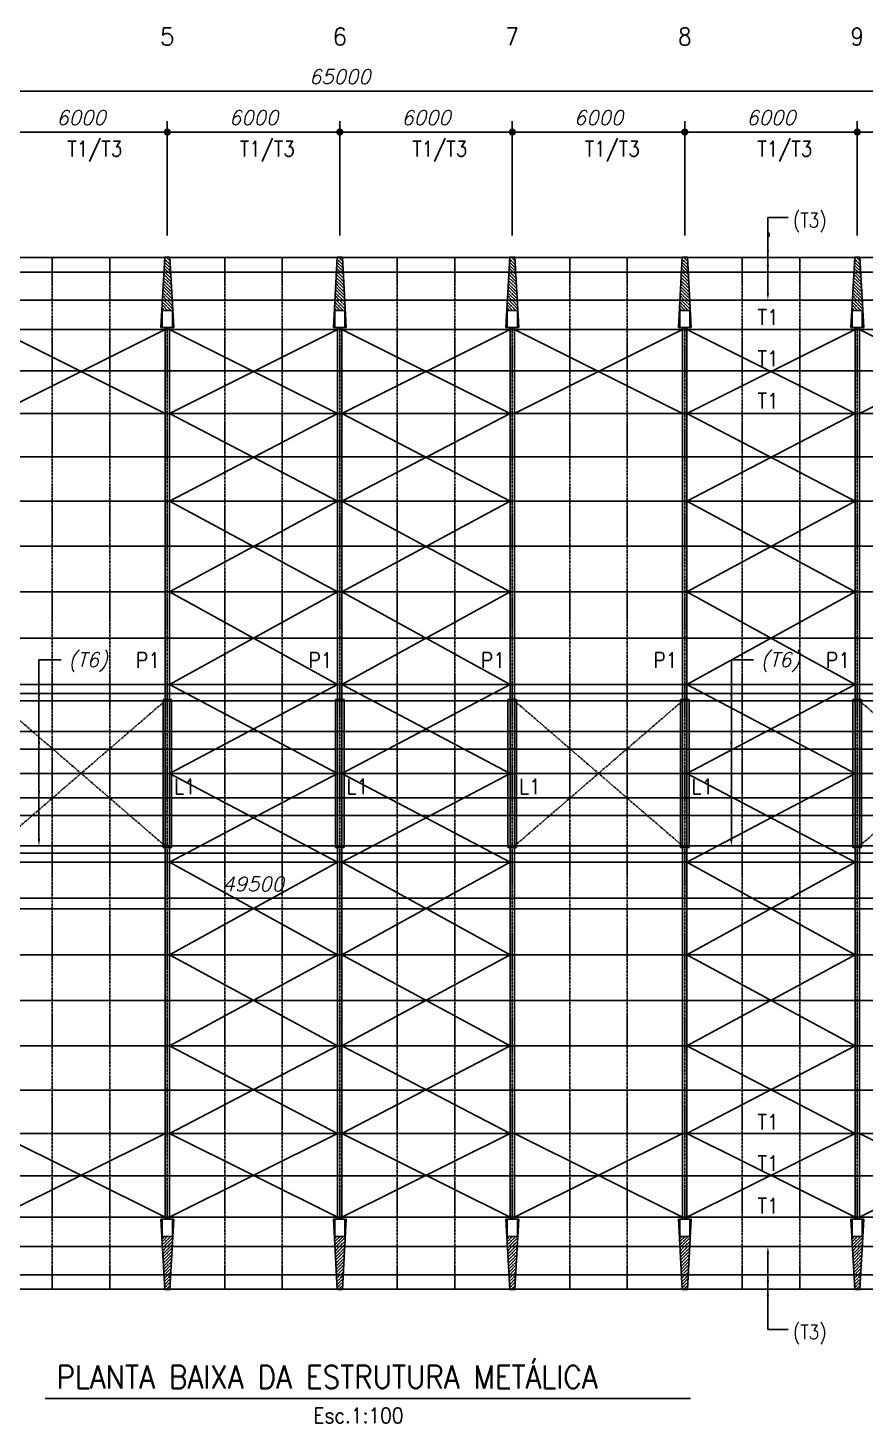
# Model space of a CAD drawing. Header units: millimetres. Extents: x -287396 to 401320, y -174247 to 142644.
# Drawn here: x 50884 to 80006, y 92398 to 140914 of the extents above; entities that cross this region are included whole.
import ezdxf
from ezdxf.enums import TextEntityAlignment as Align

# ---------------------------------------------------------------- set-up
doc = ezdxf.new("R2010")
doc.units = ezdxf.units.MM
doc.header["$LTSCALE"] = 2.5
doc.linetypes.add('CENTER', pattern=[50.8, 31.75, -6.35, 6.35, -6.35])
doc.linetypes.add('DASHED2', pattern=[9.525, 6.35, -3.175])
doc.layers.add('Estrutura Aço Porticos', color=7, linetype='Continuous')
doc.styles.add('ROMANS', font='romans', dxfattribs={"oblique": 15})
doc.dimstyles.new('Esc. 12.5', dxfattribs={"dimscale": 12.5, "dimtxt": 2.5, "dimasz": 2, "dimexe": 1, "dimexo": 2, "dimtad": 1, "dimdec": 0, "dimtxsty": 'ROMANS', "dimblk": 'DOTSMALL', "dimcen": 2.5, "dimdle": 1, "dimclrd": 2, "dimclre": 2, "dimadec": 0, "dimazin": 0, "dimtfac": 1, "dimtdec": 0, "dimtmove": 0, "dimatfit": 3, "dimldrblk": 'OPEN30', "dimfxl": 1, "dimarcsym": 0})
doc.dimstyles.new('ESC.250', dxfattribs={"dimscale": 250, "dimtxt": 2, "dimasz": 1, "dimexe": 1.5, "dimexo": 3, "dimgap": 1, "dimtad": 1, "dimdec": 0, "dimtxsty": 'ROMANS', "dimblk": 'DOT', "dimcen": 1, "dimclrd": 2, "dimclre": 2, "dimadec": 4, "dimazin": 0, "dimtfac": 1, "dimtdec": 0, "dimtmove": 0, "dimatfit": 3, "dimfxl": 1, "dimarcsym": 0})

# ---------------------------------------------------------------- blocks, each defined once
blk = doc.blocks.new('DOT')
at = {"color": 0, "linetype": 'ByBlock'}
blk.add_line((-0.5, 0), (-1, 0), dxfattribs=at)
at = {"color": 0, "linetype": 'ByBlock', "const_width": 0.5}
blk.add_lwpolyline([(-0.25, 0, 1), (0.25, 0, 1)], format="xyb", close=True, dxfattribs=at)
blk = doc.blocks.new('*D146')
at = {"color": 2, "lineweight": -2}
for p, q in [((49734, 133690), (49734, 137666)), ((55734, 133690), (55734, 137666)), ((49984, 137291), (55484, 137291))]:
    blk.add_line(p, q, dxfattribs=at)
at = {"layer": 'DEFPOINTS', "color": 0}
for p in [(55734, 137291), (49734, 132940), (55734, 132940)]:
    blk.add_point(p, dxfattribs=at)
at = {"color": 2, "lineweight": -2, "xscale": 250, "yscale": 250, "zscale": 250, "rotation": 180}
blk.add_blockref('DOT', (49734, 137291), dxfattribs=at)
at = {"color": 2, "lineweight": -2, "xscale": 250, "yscale": 250, "zscale": 250}
blk.add_blockref('DOT', (55734, 137291), dxfattribs=at)
at = {"color": 0, "insert": (52734, 137791), "char_height": 500, "attachment_point": 5, "style": 'ROMANS'}
blk.add_mtext('6000', dxfattribs=at)
blk = doc.blocks.new('_Dot')
at = {"color": 0, "linetype": 'ByBlock', "lineweight": -2}
blk.add_line((-0.5, 0), (-1, 0), dxfattribs=at)
at = {"color": 0, "linetype": 'ByBlock', "const_width": 0.5}
blk.add_lwpolyline([(-0.25, 0, 1), (0.25, 0, 1)], format="xyb", close=True, dxfattribs=at)
blk = doc.blocks.new('*D147')
at = {"color": 2, "lineweight": -2}
for p, q in [((55734, 133690), (55734, 137666)), ((61734, 133690), (61734, 137666)), ((55984, 137291), (61484, 137291))]:
    blk.add_line(p, q, dxfattribs=at)
at = {"layer": 'DEFPOINTS', "color": 0}
for p in [(61734, 137291), (55734, 132940), (61734, 132940)]:
    blk.add_point(p, dxfattribs=at)
at = {"color": 2, "lineweight": -2, "xscale": 250, "yscale": 250, "zscale": 250, "rotation": 180}
blk.add_blockref('DOT', (55734, 137291), dxfattribs=at)
at = {"color": 2, "lineweight": -2, "xscale": 250, "yscale": 250, "zscale": 250}
blk.add_blockref('DOT', (61734, 137291), dxfattribs=at)
at = {"color": 0, "insert": (58734, 137791), "char_height": 500, "attachment_point": 5, "style": 'ROMANS'}
blk.add_mtext('6000', dxfattribs=at)
blk = doc.blocks.new('*D148')
at = {"color": 2, "lineweight": -2}
for p, q in [((61734, 133690), (61734, 137666)), ((67734, 133690), (67734, 137666)), ((61984, 137291), (67484, 137291))]:
    blk.add_line(p, q, dxfattribs=at)
at = {"layer": 'DEFPOINTS', "color": 0}
for p in [(67734, 137291), (61734, 132940), (67734, 132940)]:
    blk.add_point(p, dxfattribs=at)
at = {"color": 2, "lineweight": -2, "xscale": 250, "yscale": 250, "zscale": 250, "rotation": 180}
blk.add_blockref('DOT', (61734, 137291), dxfattribs=at)
at = {"color": 2, "lineweight": -2, "xscale": 250, "yscale": 250, "zscale": 250}
blk.add_blockref('DOT', (67734, 137291), dxfattribs=at)
at = {"color": 0, "insert": (64734, 137791), "char_height": 500, "attachment_point": 5, "style": 'ROMANS'}
blk.add_mtext('6000', dxfattribs=at)
blk = doc.blocks.new('*D149')
at = {"color": 2, "lineweight": -2}
for p, q in [((67734, 133690), (67734, 137666)), ((73734, 133690), (73734, 137666)), ((67984, 137291), (73484, 137291))]:
    blk.add_line(p, q, dxfattribs=at)
at = {"layer": 'DEFPOINTS', "color": 0}
for p in [(73734, 137291), (67734, 132940), (73734, 132940)]:
    blk.add_point(p, dxfattribs=at)
at = {"color": 2, "lineweight": -2, "xscale": 250, "yscale": 250, "zscale": 250, "rotation": 180}
blk.add_blockref('DOT', (67734, 137291), dxfattribs=at)
at = {"color": 2, "lineweight": -2, "xscale": 250, "yscale": 250, "zscale": 250}
blk.add_blockref('DOT', (73734, 137291), dxfattribs=at)
at = {"color": 0, "insert": (70734, 137791), "char_height": 500, "attachment_point": 5, "style": 'ROMANS'}
blk.add_mtext('6000', dxfattribs=at)
blk = doc.blocks.new('*D150')
at = {"color": 2, "lineweight": -2}
for p, q in [((73734, 133690), (73734, 137666)), ((79734, 133690), (79734, 137666)), ((73984, 137291), (79484, 137291))]:
    blk.add_line(p, q, dxfattribs=at)
at = {"layer": 'DEFPOINTS', "color": 0}
for p in [(79734, 137291), (73734, 132940), (79734, 132940)]:
    blk.add_point(p, dxfattribs=at)
at = {"color": 2, "lineweight": -2, "xscale": 250, "yscale": 250, "zscale": 250, "rotation": 180}
blk.add_blockref('DOT', (73734, 137291), dxfattribs=at)
at = {"color": 2, "lineweight": -2, "xscale": 250, "yscale": 250, "zscale": 250}
blk.add_blockref('DOT', (79734, 137291), dxfattribs=at)
at = {"color": 0, "insert": (76734, 137791), "char_height": 500, "attachment_point": 5, "style": 'ROMANS'}
blk.add_mtext('6000', dxfattribs=at)
blk = doc.blocks.new('*D151')
at = {"color": 2, "lineweight": -2}
for p, q in [((79734, 133690), (79734, 137666)), ((85734, 133690), (85734, 137666)), ((79984, 137291), (85484, 137291))]:
    blk.add_line(p, q, dxfattribs=at)
at = {"layer": 'DEFPOINTS', "color": 0}
for p in [(85734, 137291), (79734, 132940), (85734, 132940)]:
    blk.add_point(p, dxfattribs=at)
at = {"color": 2, "lineweight": -2, "xscale": 250, "yscale": 250, "zscale": 250, "rotation": 180}
blk.add_blockref('DOT', (79734, 137291), dxfattribs=at)
at = {"color": 2, "lineweight": -2, "xscale": 250, "yscale": 250, "zscale": 250}
blk.add_blockref('DOT', (85734, 137291), dxfattribs=at)
at = {"color": 0, "insert": (82734, 137791), "char_height": 500, "attachment_point": 5, "style": 'ROMANS'}
blk.add_mtext('6000', dxfattribs=at)
blk = doc.blocks.new('*D154')
at = {"color": 2, "lineweight": -2}
for p, q in [((29234, 133678), (29234, 139091)), ((94234, 133690), (94234, 139091)), ((29484, 138716), (93984, 138716))]:
    blk.add_line(p, q, dxfattribs=at)
at = {"layer": 'DEFPOINTS', "color": 0}
for p in [(94234, 138716), (94234, 132940), (29234, 132928)]:
    blk.add_point(p, dxfattribs=at)
at = {"color": 2, "lineweight": -2, "xscale": 250, "yscale": 250, "zscale": 250, "rotation": 180}
blk.add_blockref('DOT', (29234, 138716), dxfattribs=at)
at = {"color": 2, "lineweight": -2, "xscale": 250, "yscale": 250, "zscale": 250}
blk.add_blockref('DOT', (94234, 138716), dxfattribs=at)
at = {"color": 0, "insert": (61734, 139216), "char_height": 500, "attachment_point": 5, "style": 'ROMANS'}
blk.add_mtext('65000', dxfattribs=at)
blk = doc.blocks.new('*D180')
at = {"color": 2, "lineweight": -2}
for p, q in [((37734, 111466), (37734, 110272)), ((87234, 111466), (87234, 110272)), ((37984, 110647), (86984, 110647))]:
    blk.add_line(p, q, dxfattribs=at)
at = {"layer": 'DEFPOINTS', "color": 0}
for p in [(37734, 112216), (87234, 112216), (87234, 110647)]:
    blk.add_point(p, dxfattribs=at)
at = {"color": 2, "lineweight": -2, "xscale": 250, "yscale": 250, "zscale": 250, "rotation": 180}
blk.add_blockref('DOT', (37734, 110647), dxfattribs=at)
at = {"color": 2, "lineweight": -2, "xscale": 250, "yscale": 250, "zscale": 250}
blk.add_blockref('DOT', (87234, 110647), dxfattribs=at)
at = {"color": 0, "insert": (58720, 111147), "char_height": 500, "attachment_point": 5, "style": 'ROMANS'}
blk.add_mtext('49500', dxfattribs=at)
blk = doc.blocks.new('_DotSmall')
at = {"color": 0, "linetype": 'ByBlock', "const_width": 0.5}
blk.add_lwpolyline([(-0.0625, 0, 1), (0.0625, 0, 1)], format="xyb", close=True, dxfattribs=at)
blk = doc.blocks.new('*D350')
at = {"color": 2, "lineweight": -2}
for p, q in [((76646, 133771), (76658, 133771)), ((76646, 133671), (76658, 133671)), ((76671, 133659), (76671, 133784))]:
    blk.add_line(p, q, dxfattribs=at)
at = {"layer": 'DEFPOINTS', "color": 0}
for p in [(76671, 133771), (76671, 133771), (76671, 133671)]:
    blk.add_point(p, dxfattribs=at)
at = {"color": 2, "lineweight": -2, "xscale": 25, "yscale": 25, "zscale": 25}
for p, rotation in [((76671, 133771), 90), ((76671, 133671), 270)]:
    blk.add_blockref('_DotSmall', p, dxfattribs=dict(at, rotation=rotation))
at = {"color": 0, "insert": (76647, 133721), "char_height": 31.2, "attachment_point": 5, "rotation": 90, "style": 'ROMANS'}
blk.add_mtext('72', dxfattribs=at)
blk = doc.blocks.new('_OPEN30')
at = {"color": 0, "linetype": 'ByBlock', "ltscale": 0.5}
for p, q in [((-1, 0.3), (0, 0)), ((0, 0), (-1, -0.3)), ((0, 0), (-1, 0))]:
    blk.add_line(p, q, dxfattribs=at)

msp = doc.modelspace()

# ---------------------------------------------------------------- hatches: boundary and pattern name
h = msp.add_hatch()
h.set_pattern_fill('ANSI35', color=6, scale=25, style=0)
h.set_pattern_definition([(315, (-184356.14, 194951.68), (-112.2532, -112.2532), []), (315, (-184243.89, 194951.68), (-112.2532, -112.2532), [198.4375, -39.6875, 0, -39.6875])])
h.paths.add_polyline_path([(55958.934, 130490.493), (55908.934, 130490.493), (55908.934, 131090.493), (55558.934, 131090.493), (55558.934, 130490.493), (55508.934, 130490.493), (55643.934, 132940.493), (55823.934, 132940.493)])
h = msp.add_hatch()
h.set_pattern_fill('ANSI35', color=6, scale=25, style=0)
h.set_pattern_definition([(315, (-178356.14, 194951.68), (-112.2532, -112.2532), []), (315, (-178243.89, 194951.68), (-112.2532, -112.2532), [198.4375, -39.6875, 0, -39.6875])])
h.paths.add_polyline_path([(61958.934, 130490.493), (61908.934, 130490.493), (61908.934, 131090.493), (61558.934, 131090.493), (61558.934, 130490.493), (61508.934, 130490.493), (61643.934, 132940.493), (61823.934, 132940.493)])
h = msp.add_hatch()
h.set_pattern_fill('ANSI35', color=6, scale=25, style=0)
h.set_pattern_definition([(315, (-172356.14, 194951.68), (-112.2532, -112.2532), []), (315, (-172243.89, 194951.68), (-112.2532, -112.2532), [198.4375, -39.6875, 0, -39.6875])])
h.paths.add_polyline_path([(67958.934, 130490.493), (67908.934, 130490.493), (67908.934, 131090.493), (67558.934, 131090.493), (67558.934, 130490.493), (67508.934, 130490.493), (67643.934, 132940.493), (67823.934, 132940.493)])
h = msp.add_hatch()
h.set_pattern_fill('ANSI35', color=6, scale=25, style=0)
h.set_pattern_definition([(315, (-166356.14, 194951.68), (-112.2532, -112.2532), []), (315, (-166243.89, 194951.68), (-112.2532, -112.2532), [198.4375, -39.6875, 0, -39.6875])])
h.paths.add_polyline_path([(73958.934, 130490.493), (73908.934, 130490.493), (73908.934, 131090.493), (73558.934, 131090.493), (73558.934, 130490.493), (73508.934, 130490.493), (73643.934, 132940.493), (73823.934, 132940.493)])
h = msp.add_hatch()
h.set_pattern_fill('ANSI35', color=6, scale=25, style=0)
h.set_pattern_definition([(315, (-160356.14, 194951.68), (-112.2532, -112.2532), []), (315, (-160243.89, 194951.68), (-112.2532, -112.2532), [198.4375, -39.6875, 0, -39.6875])])
h.paths.add_polyline_path([(79958.934, 130490.493), (79908.934, 130490.493), (79908.934, 131090.493), (79558.934, 131090.493), (79558.934, 130490.493), (79508.934, 130490.493), (79643.934, 132940.493), (79823.934, 132940.493)])
h = msp.add_hatch()
h.set_pattern_fill('ANSI35', color=6, scale=25, style=0)
h.set_pattern_definition([(45, (-184356.14, 35029.31), (-112.2532, 112.2532), []), (45, (-184243.89, 35029.31), (-112.2532, 112.2532), [198.4375, -39.6875, 0, -39.6875])])
h.paths.add_polyline_path([(55958.934, 99490.493), (55908.934, 99490.493), (55908.934, 98890.493), (55558.934, 98890.493), (55558.934, 99490.493), (55508.934, 99490.493), (55643.934, 97040.493), (55823.934, 97040.493)])
h = msp.add_hatch()
h.set_pattern_fill('ANSI35', color=6, scale=25, style=0)
h.set_pattern_definition([(45, (-178356.14, 35029.31), (-112.2532, 112.2532), []), (45, (-178243.89, 35029.31), (-112.2532, 112.2532), [198.4375, -39.6875, 0, -39.6875])])
h.paths.add_polyline_path([(61958.934, 99490.493), (61908.934, 99490.493), (61908.934, 98890.493), (61558.934, 98890.493), (61558.934, 99490.493), (61508.934, 99490.493), (61643.934, 97040.493), (61823.934, 97040.493)])
h = msp.add_hatch()
h.set_pattern_fill('ANSI35', color=6, scale=25, style=0)
h.set_pattern_definition([(45, (-172356.14, 35029.31), (-112.2532, 112.2532), []), (45, (-172243.89, 35029.31), (-112.2532, 112.2532), [198.4375, -39.6875, 0, -39.6875])])
h.paths.add_polyline_path([(67958.934, 99490.493), (67908.934, 99490.493), (67908.934, 98890.493), (67558.934, 98890.493), (67558.934, 99490.493), (67508.934, 99490.493), (67643.934, 97040.493), (67823.934, 97040.493)])
h = msp.add_hatch()
h.set_pattern_fill('ANSI35', color=6, scale=25, style=0)
h.set_pattern_definition([(45, (-166356.14, 35029.31), (-112.2532, 112.2532), []), (45, (-166243.89, 35029.31), (-112.2532, 112.2532), [198.4375, -39.6875, 0, -39.6875])])
h.paths.add_polyline_path([(73958.934, 99490.493), (73908.934, 99490.493), (73908.934, 98890.493), (73558.934, 98890.493), (73558.934, 99490.493), (73508.934, 99490.493), (73643.934, 97040.493), (73823.934, 97040.493)])
h = msp.add_hatch()
h.set_pattern_fill('ANSI35', color=6, scale=25, style=0)
h.set_pattern_definition([(45, (-160356.14, 35029.31), (-112.2532, 112.2532), []), (45, (-160243.89, 35029.31), (-112.2532, 112.2532), [198.4375, -39.6875, 0, -39.6875])])
h.paths.add_polyline_path([(79958.934, 99490.493), (79908.934, 99490.493), (79908.934, 98890.493), (79558.934, 98890.493), (79558.934, 99490.493), (79508.934, 99490.493), (79643.934, 97040.493), (79823.934, 97040.493)])

# ---------------------------------------------------------------- linework, layer by layer
at = {"color": 2}
for p, q in [((55643.934, 132940.493), (55508.934, 130490.493)), ((55823.934, 132940.493), (55958.934, 130490.493)), ((61643.934, 132940.493), (61508.934, 130490.493)), ((61823.934, 132940.493), (61958.934, 130490.493)), ((67643.934, 132940.493), (67508.934, 130490.493)), ((67823.934, 132940.493), (67958.934, 130490.493)), ((73643.934, 132940.493), (73508.934, 130490.493)), ((73823.934, 132940.493), (73958.934, 130490.493)), ((79643.934, 132940.493), (79508.934, 130490.493)), ((79823.934, 132940.493), (79958.934, 130490.493)), ((55658.934, 127510.168), (49808.934, 130421.519)), ((49808.934, 127510.168), (55658.934, 130421.519)), ((55808.934, 127510.168), (61658.934, 130421.519)), ((61658.934, 127510.168), (55808.934, 130421.519)), ((61808.934, 127510.168), (67658.934, 130421.519)), ((67658.934, 127510.168), (61808.934, 130421.519)), ((73658.934, 127510.168), (67808.934, 130421.519)), ((67808.934, 127510.168), (73658.934, 130421.519)), ((73808.934, 127510.168), (79658.934, 130421.519)), ((79658.934, 127510.168), (73808.934, 130421.519)), ((85658.934, 127510.168), (79808.934, 130421.519)), ((79808.934, 127510.168), (85658.934, 130421.519)), ((61658.934, 124459.689), (55808.934, 127510.168)), ((55808.934, 124459.689), (61658.934, 127510.168)), ((67658.934, 124459.689), (61808.934, 127510.168)), ((61808.934, 124459.689), (67658.934, 127510.168)), ((79658.934, 124459.689), (73808.934, 127510.168)), ((73808.934, 124459.689), (79658.934, 127510.168)), ((55808.934, 121304.446), (61658.934, 124459.689)), ((61658.934, 121304.446), (55808.934, 124459.689)), ((61808.934, 121304.446), (67658.934, 124459.689)), ((67658.934, 121304.446), (61808.934, 124459.689)), ((73808.934, 121304.446), (79658.934, 124459.689)), ((79658.934, 121304.446), (73808.934, 124459.689)), ((61658.934, 118079.346), (55808.934, 121304.446)), ((55808.934, 118079.346), (61658.934, 121304.446)), ((67658.934, 118079.346), (61808.934, 121304.446)), ((61808.934, 118079.346), (67658.934, 121304.446)), ((79658.934, 118079.346), (73808.934, 121304.446)), ((73808.934, 118079.346), (79658.934, 121304.446)), ((55808.934, 114990.493), (61658.934, 118079.346)), ((61658.934, 114990.493), (55808.934, 118079.346)), ((61808.934, 114990.493), (67658.934, 118079.346)), ((67658.934, 114990.493), (61808.934, 118079.346)), ((73808.934, 114990.493), (79658.934, 118079.346)), ((79658.934, 114990.493), (73808.934, 118079.346)), ((61658.934, 111901.64), (55808.934, 114990.493)), ((55808.934, 111901.64), (61658.934, 114990.493)), ((67658.934, 111901.64), (61808.934, 114990.493)), ((61808.934, 111901.64), (67658.934, 114990.493)), ((79658.934, 111901.64), (73808.934, 114990.493)), ((73808.934, 111901.64), (79658.934, 114990.493)), ((55808.934, 108676.541), (61658.934, 111901.64)), ((61658.934, 108676.541), (55808.934, 111901.64)), ((61808.934, 108676.541), (67658.934, 111901.64)), ((67658.934, 108676.541), (61808.934, 111901.64)), ((73808.934, 108676.541), (79658.934, 111901.64)), ((79658.934, 108676.541), (73808.934, 111901.64)), ((61658.934, 105521.297), (55808.934, 108676.541)), ((55808.934, 105521.297), (61658.934, 108676.541)), ((67658.934, 105521.297), (61808.934, 108676.541)), ((61808.934, 105521.297), (67658.934, 108676.541)), ((79658.934, 105521.297), (73808.934, 108676.541)), ((73808.934, 105521.297), (79658.934, 108676.541)), ((55808.934, 102470.818), (61658.934, 105521.297)), ((61658.934, 102470.818), (55808.934, 105521.297)), ((61808.934, 102470.818), (67658.934, 105521.297)), ((67658.934, 102470.818), (61808.934, 105521.297)), ((73808.934, 102470.818), (79658.934, 105521.297)), ((79658.934, 102470.818), (73808.934, 105521.297)), ((55658.934, 99559.468), (49808.934, 102470.818)), ((49808.934, 99559.468), (55658.934, 102470.818)), ((61658.934, 99559.468), (55808.934, 102470.818)), ((55808.934, 99559.468), (61658.934, 102470.818)), ((67658.934, 99559.468), (61808.934, 102470.818)), ((61808.934, 99559.468), (67658.934, 102470.818)), ((73658.934, 99559.468), (67808.934, 102470.818)), ((67808.934, 99559.468), (73658.934, 102470.818)), ((79658.934, 99559.468), (73808.934, 102470.818)), ((73808.934, 99559.468), (79658.934, 102470.818)), ((85658.934, 99559.468), (79808.934, 102470.818)), ((79808.934, 99559.468), (85658.934, 102470.818)), ((55643.934, 97040.493), (55508.934, 99490.493)), ((55823.934, 97040.493), (55958.934, 99490.493)), ((61643.934, 97040.493), (61508.934, 99490.493)), ((61823.934, 97040.493), (61958.934, 99490.493)), ((67643.934, 97040.493), (67508.934, 99490.493)), ((67823.934, 97040.493), (67958.934, 99490.493)), ((73643.934, 97040.493), (73508.934, 99490.493)), ((73823.934, 97040.493), (73958.934, 99490.493)), ((79643.934, 97040.493), (79508.934, 99490.493)), ((79823.934, 97040.493), (79958.934, 99490.493)), ((51489.24, 93249.88), (73936.691, 93249.88))]:
    msp.add_line(p, q, dxfattribs=at)
for p, q in [((55823.934, 132940.493), (55643.934, 132940.493)), ((61823.934, 132940.493), (61643.934, 132940.493)), ((67823.934, 132940.493), (67643.934, 132940.493)), ((73823.934, 132940.493), (73643.934, 132940.493)), ((79823.934, 132940.493), (79643.934, 132940.493)), ((55558.934, 130490.493), (55508.934, 130490.493)), ((55908.934, 130490.493), (55958.934, 130490.493)), ((61558.934, 130490.493), (61508.934, 130490.493)), ((61908.934, 130490.493), (61958.934, 130490.493)), ((67558.934, 130490.493), (67508.934, 130490.493)), ((67908.934, 130490.493), (67958.934, 130490.493)), ((73558.934, 130490.493), (73508.934, 130490.493)), ((73908.934, 130490.493), (73958.934, 130490.493)), ((79558.934, 130490.493), (79508.934, 130490.493)), ((79908.934, 130490.493), (79958.934, 130490.493)), ((55558.934, 99490.493), (55508.934, 99490.493)), ((55908.934, 99490.493), (55958.934, 99490.493)), ((61558.934, 99490.493), (61508.934, 99490.493)), ((61908.934, 99490.493), (61958.934, 99490.493)), ((67558.934, 99490.493), (67508.934, 99490.493)), ((67908.934, 99490.493), (67958.934, 99490.493)), ((73558.934, 99490.493), (73508.934, 99490.493)), ((73908.934, 99490.493), (73958.934, 99490.493)), ((79558.934, 99490.493), (79508.934, 99490.493)), ((79908.934, 99490.493), (79958.934, 99490.493)), ((55823.934, 97040.493), (55643.934, 97040.493)), ((61823.934, 97040.493), (61643.934, 97040.493)), ((67823.934, 97040.493), (67643.934, 97040.493)), ((73823.934, 97040.493), (73643.934, 97040.493)), ((79823.934, 97040.493), (79643.934, 97040.493))]:
    msp.add_line(p, q)
at = {"color": 7}
for p, q in [((94233.934, 132927.635), (29233.934, 132927.635)), ((94233.934, 132421.209), (29233.934, 132421.209)), ((94233.934, 131445.99), (29233.934, 131445.99)), ((94233.934, 130421.519), (29233.934, 130421.519)), ((94233.934, 128985.519), (29233.934, 128985.519)), ((94233.934, 127510.168), (29233.934, 127510.168)), ((94233.934, 126000.165), (29233.934, 126000.165)), ((94233.934, 124459.689), (29233.934, 124459.689)), ((94233.934, 122893.004), (29233.934, 122893.004)), ((94233.934, 121304.446), (29233.934, 121304.446)), ((94233.934, 119698.411), (29233.934, 119698.411)), ((94233.934, 118079.346), (29233.934, 118079.346)), ((94233.934, 116451.732), (29233.934, 116451.732)), ((94233.934, 114990.493), (29233.934, 114990.493)), ((94233.934, 113529.255), (29233.934, 113529.255)), ((94233.934, 111901.64), (29233.934, 111901.64)), ((94233.934, 110282.575), (29233.934, 110282.575)), ((94233.934, 108676.541), (29233.934, 108676.541)), ((94233.934, 107087.982), (29233.934, 107087.982)), ((94233.934, 105521.297), (29233.934, 105521.297)), ((94233.934, 103980.821), (29233.934, 103980.821)), ((94233.934, 102470.818), (29233.934, 102470.818)), ((94233.934, 100995.468), (29233.934, 100995.468)), ((94233.934, 99559.468), (29233.934, 99559.468)), ((94233.934, 98534.997), (29233.934, 98534.997)), ((94233.934, 97559.777), (29233.934, 97559.777)), ((94233.934, 97053.351), (29233.934, 97053.351))]:
    msp.add_line(p, q, dxfattribs=at)
at = {"color": 2, "linetype": 'CENTER'}
for p, q in [((51733.934, 132927.635), (51733.934, 97053.351)), ((53733.934, 132927.635), (53733.934, 97053.351)), ((57733.934, 132927.635), (57733.934, 97053.351)), ((59733.934, 132927.635), (59733.934, 97053.351)), ((63733.934, 132927.635), (63733.934, 97053.351)), ((65733.934, 132927.635), (65733.934, 97053.351)), ((69733.934, 132927.635), (69733.934, 97053.351)), ((71733.934, 132927.635), (71733.934, 97053.351)), ((75733.934, 132927.635), (75733.934, 97053.351)), ((77733.934, 132927.635), (77733.934, 97053.351)), ((55733.934, 130490.493), (55733.934, 99490.493)), ((61733.934, 130490.493), (61733.934, 99490.493)), ((67733.934, 130490.493), (67733.934, 99490.493)), ((73733.934, 130490.493), (73733.934, 99490.493)), ((79733.934, 130490.493), (79733.934, 99490.493)), ((49808.934, 112465.945), (55658.934, 117515.041)), ((49808.934, 117515.041), (55658.934, 112465.945)), ((67808.934, 112465.945), (73658.934, 117515.041)), ((67808.934, 117515.041), (73658.934, 112465.945)), ((79808.934, 112465.945), (85658.934, 117515.041)), ((79808.934, 117515.041), (85658.934, 112465.945))]:
    msp.add_line(p, q, dxfattribs=at)
at = {"color": 7, "linetype": 'Continuous'}
for p, q in [((55658.934, 130490.493), (55658.934, 99490.493)), ((55808.934, 130490.493), (55808.934, 99490.493)), ((61658.934, 130490.493), (61658.934, 99490.493)), ((61808.934, 130490.493), (61808.934, 99490.493)), ((67658.934, 130490.493), (67658.934, 99490.493)), ((67808.934, 130490.493), (67808.934, 99490.493)), ((73658.934, 130490.493), (73658.934, 99490.493)), ((73808.934, 130490.493), (73808.934, 99490.493)), ((79658.934, 130490.493), (79658.934, 99490.493)), ((79808.934, 130490.493), (79808.934, 99490.493))]:
    msp.add_line(p, q, dxfattribs=at)
at = {"color": 6, "linetype": 'DASHED2'}
for p, q in [((87233.934, 117765.041), (36233.934, 117765.041)), ((87233.934, 112215.945), (36233.934, 112215.945))]:
    msp.add_line(p, q, dxfattribs=at)
at = {"color": 3}
for p, q in [((87233.934, 117515.041), (36233.934, 117515.041)), ((87233.934, 115836.697), (36233.934, 115836.697)), ((87233.934, 114144.289), (36233.934, 114144.289)), ((87233.934, 112465.945), (36233.934, 112465.945))]:
    msp.add_line(p, q, dxfattribs=at)
at = {"color": 4, "linetype": 'Continuous'}
for p, q in [((55583.934, 117565.041), (55583.934, 112415.945)), ((55883.934, 117565.041), (55583.934, 117565.041)), ((55883.934, 117565.041), (55883.934, 112415.945)), ((61583.934, 117565.041), (61583.934, 112415.945)), ((61883.934, 117565.041), (61583.934, 117565.041)), ((61883.934, 117565.041), (61883.934, 112415.945)), ((67583.934, 117565.041), (67583.934, 112415.945)), ((67883.934, 117565.041), (67583.934, 117565.041)), ((67883.934, 117565.041), (67883.934, 112415.945)), ((73583.934, 117565.041), (73583.934, 112415.945)), ((73883.934, 117565.041), (73583.934, 117565.041)), ((73883.934, 117565.041), (73883.934, 112415.945)), ((79583.934, 117565.041), (79583.934, 112415.945)), ((79883.934, 117565.041), (79583.934, 117565.041)), ((79883.934, 117565.041), (79883.934, 112415.945)), ((55583.934, 112415.945), (55883.934, 112415.945)), ((61583.934, 112415.945), (61883.934, 112415.945)), ((67583.934, 112415.945), (67883.934, 112415.945)), ((73583.934, 112415.945), (73883.934, 112415.945)), ((79583.934, 112415.945), (79883.934, 112415.945))]:
    msp.add_line(p, q, dxfattribs=at)
at = {"color": 2}
for points in [[(76623.28, 131695.99), (76623.28, 134322.833), (77326.138, 134322.833)], [(51269.482, 112715.945), (51269.482, 118941.978), (52038.853, 118941.978)], [(75352.824, 112715.945), (75352.824, 118941.978), (76122.195, 118941.978)], [(76623.28, 98284.997), (76623.28, 95658.154), (77326.138, 95658.154)]]:
    msp.add_lwpolyline(points, dxfattribs=at)
for points in [[(55558.934, 131090.493), (55908.934, 131090.493), (55908.934, 130490.493), (55558.934, 130490.493)], [(61558.934, 131090.493), (61908.934, 131090.493), (61908.934, 130490.493), (61558.934, 130490.493)], [(67558.934, 131090.493), (67908.934, 131090.493), (67908.934, 130490.493), (67558.934, 130490.493)], [(73558.934, 131090.493), (73908.934, 131090.493), (73908.934, 130490.493), (73558.934, 130490.493)], [(79558.934, 131090.493), (79908.934, 131090.493), (79908.934, 130490.493), (79558.934, 130490.493)], [(55558.934, 98890.493), (55908.934, 98890.493), (55908.934, 99490.493), (55558.934, 99490.493)], [(61558.934, 98890.493), (61908.934, 98890.493), (61908.934, 99490.493), (61558.934, 99490.493)], [(67558.934, 98890.493), (67908.934, 98890.493), (67908.934, 99490.493), (67558.934, 99490.493)], [(73558.934, 98890.493), (73908.934, 98890.493), (73908.934, 99490.493), (73558.934, 99490.493)], [(79558.934, 98890.493), (79908.934, 98890.493), (79908.934, 99490.493), (79558.934, 99490.493)]]:
    msp.add_lwpolyline(points, close=True)
for points in [[(76664.947, 133177.635), (76623.28, 132927.635), (76581.613, 133177.635)], [(76664.947, 132671.209), (76623.28, 132421.209), (76581.613, 132671.209)], [(76664.947, 131695.99), (76623.28, 131445.99), (76581.613, 131695.99)], [(51311.149, 117765.041), (51269.482, 117515.041), (51227.815, 117765.041)], [(75394.491, 117765.041), (75352.824, 117515.041), (75311.157, 117765.041)], [(51311.149, 116078.962), (51269.482, 115828.962), (51227.815, 116078.962)], [(75394.491, 116078.962), (75352.824, 115828.962), (75311.157, 116078.962)], [(51311.149, 114394.289), (51269.482, 114144.289), (51227.815, 114394.289)], [(75394.491, 114394.289), (75352.824, 114144.289), (75311.157, 114394.289)], [(51311.149, 112715.945), (51269.482, 112465.945), (51227.815, 112715.945)], [(75394.491, 112715.945), (75352.824, 112465.945), (75311.157, 112715.945)], [(76664.947, 98284.997), (76623.28, 98534.997), (76581.613, 98284.997)], [(76664.947, 97309.777), (76623.28, 97559.777), (76581.613, 97309.777)], [(76664.947, 96803.351), (76623.28, 97053.351), (76581.613, 96803.351)]]:
    msp.add_solid(points, dxfattribs=at)

# ---------------------------------------------------------------- texts
at = {"style": 'ROMANS', "width": 0.9}
for s, height, p in [('T1/T3', 527.9999, (52256.289, 136447.518)), ('T1/T3', 527.9999, (58256.289, 136447.518)), ('T1/T3', 527.9999, (64256.289, 136447.518)), ('T1/T3', 527.9999, (70256.289, 136447.518)), ('T1/T3', 527.9999, (76256.289, 136447.518)), ('T1', 527.9999, (76267.47, 130592.306)), ('T1', 527.9999, (76267.47, 129156.306)), ('T1', 527.9999, (76267.47, 127680.955)), ('P1', 527.9999, (54643.738, 118663.087)), ('P1', 527.9999, (60643.738, 118663.087)), ('P1', 527.9999, (66643.738, 118663.087)), ('P1', 527.9999, (72643.738, 118663.087)), ('P1', 527.9999, (78643.738, 118663.087)), ('L1', 527.9999, (55970.625, 114272.325)), ('L1', 527.9999, (61970.625, 114272.325)), ('L1', 527.9999, (67970.625, 114272.325)), ('L1', 527.9999, (73970.625, 114272.325)), ('T1', 527.9999, (76267.47, 102602.254)), ('T1', 527.9999, (76267.47, 101166.255)), ('T1', 527.9999, (76267.47, 99690.904)), ('PLANTA BAIXA DA ESTRUTURA METÁLICA', 791.99992, (51883.132, 93604.64)), ('Esc.1:100', 527.9999, (60813.798, 92398.467))]:
    msp.add_text(s, height=height, dxfattribs=at).set_placement(p)
at = {"color": 7, "style": 'ROMANS', "width": 0.85}
for p in [(77495.185, 133977.595), (77495.185, 95312.916)]:
    msp.add_text('(T3)', height=500, dxfattribs=at).set_placement(p)
at = {"color": 7, "char_height": 500, "attachment_point": 1, "style": 'ROMANS'}
for insert in [(52288.853, 119191.978), (76372.195, 119191.978)]:
    msp.add_mtext('(T6)', dxfattribs=dict(at, insert=insert))
at = {"layer": 'Estrutura Aço Porticos', "style": 'ROMANS'}
for s, p in [('5', (55733.934, 140613.673)), ('6', (61733.934, 140613.673))]:
    msp.add_text(s, height=600, dxfattribs=at).set_placement(p, align=Align.MIDDLE_CENTER)
at = {"layer": 'Estrutura Aço Porticos', "style": 'ROMANS', "width": 0.9}
for s, p in [('7', (67733.934, 140613.673)), ('8', (73733.934, 140613.673)), ('9', (79733.934, 140613.673))]:
    msp.add_text(s, height=600, dxfattribs=at).set_placement(p, align=Align.MIDDLE_CENTER)

# ---------------------------------------------------------------- dimensions: what is measured, and where the dimension line sits
at = {"color": 7}
dim = msp.add_linear_dim(base=(94233.934, 138716.226), p1=(29233.934, 132927.635), p2=(94233.934, 132940.493), dimstyle='ESC.250', dxfattribs=at)
dim.commit()
dim.dimension.update_dxf_attribs({"geometry": '*D154', "text_midpoint": (61733.934, 139216.226)})
for base, p1, p2, picture, middle in [((55733.934, 137291.009), (49733.934, 132940.493), (55733.934, 132940.493), '*D146', (52733.934, 137791.009)), ((61733.934, 137291.009), (55733.934, 132940.493), (61733.934, 132940.493), '*D147', (58733.934, 137791.009)), ((67733.934, 137291.009), (61733.934, 132940.493), (67733.934, 132940.493), '*D148', (64733.934, 137791.009)), ((73733.934, 137291.009), (67733.934, 132940.493), (73733.934, 132940.493), '*D149', (70733.934, 137791.009)), ((79733.934, 137291.009), (73733.934, 132940.493), (79733.934, 132940.493), '*D150', (76733.934, 137791.009)), ((85733.934, 137291.009), (79733.934, 132940.493), (85733.934, 132940.493), '*D151', (82733.934, 137791.009))]:
    dim = msp.add_linear_dim(base=base, p1=p1, p2=p2, dimstyle='ESC.250', override={"dimtmove": 1}, dxfattribs=at)
    dim.commit()
    dim.dimension.update_dxf_attribs({"geometry": picture, "text_midpoint": middle})
dim = msp.add_linear_dim(base=(76670.566, 133771.104), p1=(76670.566, 133671.104), p2=(76670.566, 133771.104), angle=90, text='72', dimstyle='Esc. 12.5', override={"dimtmove": 1})
dim.commit()
dim.dimension.update_dxf_attribs({"geometry": '*D350', "text_midpoint": (76647.129, 133721.104)})
dim = msp.add_linear_dim(base=(87233.934, 110646.77), p1=(37733.934, 112215.945), p2=(87233.934, 112215.945), dimstyle='ESC.250', override={"dimtmove": 1}, dxfattribs=at)
dim.commit()
dim.dimension.update_dxf_attribs({"geometry": '*D180', "text_midpoint": (58720.073, 110646.77), "dimtype": 160})

doc.saveas('drawing.dxf')
